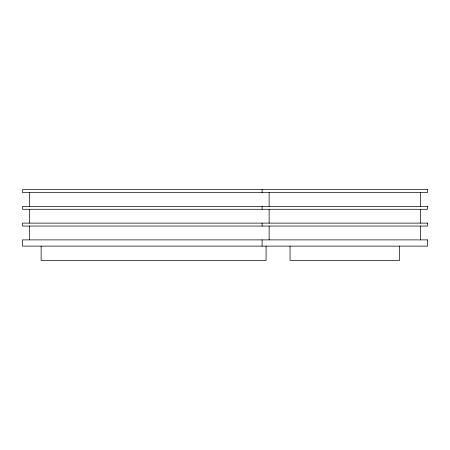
<?xml version="1.0" encoding="UTF-8"?>
<svg xmlns="http://www.w3.org/2000/svg" width="450" height="450" viewBox="0 0 450 450"><rect width="100%" height="100%" fill="white"/><g stroke="black" fill="none" stroke-linecap="round" stroke-linejoin="round"><path stroke-width="0.67" d="M420.469 192.532L420.469 206.364M420.469 209.289L420.469 223.121M420.469 226.052L420.469 239.884M399.561 246.127L399.561 260.398L290.053 260.398L290.053 246.127M269.139 192.532L269.139 206.364M269.139 209.289L269.139 223.121M269.139 226.052L269.139 239.884M266.074 246.127L266.074 260.398L41.136 260.398L41.136 246.127M262.108 189.602L262.108 192.532M262.108 206.364L262.108 209.289M262.108 223.121L262.108 226.052M262.108 239.884L262.108 246.127M29.531 192.532L29.531 206.364M29.531 209.289L29.531 223.121M29.531 226.052L29.531 239.884M427.5 189.602L22.5 189.602L22.5 192.532L427.5 192.532L427.5 189.602M427.5 206.364L22.5 206.364L22.5 209.289L427.5 209.289L427.5 206.364M427.5 223.121L22.5 223.121L22.5 226.052L427.5 226.052L427.5 223.121M427.5 239.884L22.5 239.884L22.5 246.127L427.5 246.127L427.5 239.884"/></g></svg>
